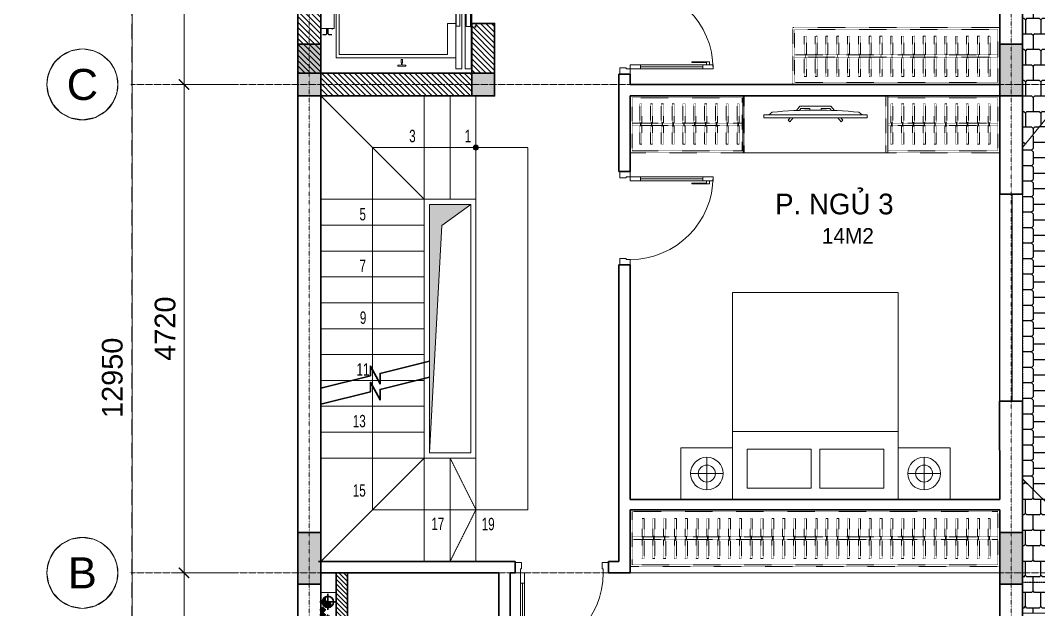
# Model space of a CAD drawing. Header units: millimetres. Extents: x -127141 to 682685, y -1234500 to 49778.
# Drawn here: x 268016 to 277853, y -98715 to -93020 of the extents above; entities that cross this region are included whole.
import ezdxf
from ezdxf.enums import TextEntityAlignment as Align

# ---------------------------------------------------------------- set-up
doc = ezdxf.new("R2010")
doc.units = ezdxf.units.MM
doc.header["$MEASUREMENT"] = 0
doc.set_wipeout_variables(frame=1)
for name, pattern in [('$AUDIT_BAD_LTYPE2', [0]), ('CENTER2', [1.125, 0.75, -0.125, 0.125, -0.125]), ('CONTINOUS', [0]), ('DASHDOT', [1, 0.5, -0.25, 0, -0.25]), ('DIVIDEX22', [1.25, 0.625, -0.25, 0, -0.125, 0, -0.25]), ('HIDDEN', [0.75, 0.5, -0.25]), ('HIDDEN2', [0.1875, 0.125, -0.0625]), ('PHANTOM2', [1.25, 0.625, -0.125, 0.125, -0.125, 0.125, -0.125]), ('PHANTOM3', [1.5, 0.625, -0.125, 0.125, -0.125, 0.125, -0.125, 0.125, -0.125]), ('X-5M-G-MB PHONGNGU$0$HIDDEN2', [0.1875, 0.125, -0.0625])]:
    doc.linetypes.add(name, pattern=pattern)
for name, color, linetype, lineweight in [('-CONCRETE', 1, 'Continuous', 35), ('-DOOR', 137, 'Continuous', 9), ('-FURNITURE', 46, 'Continuous', 9), ('-HATCH', 8, 'Continuous', 5), ('-KH', 143, 'Continuous', 13), ('-LINE1', 7, 'Continuous', 18), ('-LINE2', 252, 'Continuous', 9), ('-WALL', 4, 'Continuous', 35), ('A-COT VACH', 2, 'Continuous', 35), ('A-DIM', 251, 'Continuous', 15), ('A-HATCH', 251, 'Continuous', 5), ('A-KY HIEU', 34, 'Continuous', 20), ('A-NET THAY', 125, 'Continuous', 18), ('A-TRUC', 251, 'DASHDOT', 5), ('A-TUONG', 7, 'Continuous', 35), ('N1.1-CN', 4, 'CONTINOUS', 35), ('N1.3-TN', 6, 'CENTER2', 35), ('N1.4-TP', 4, 'PHANTOM2', 35), ('N1.5-TH', 2, 'PHANTOM3', 30), ('N1.6-NM', 3, 'DIVIDEX22', 30), ('N4--1-OTHER1', 143, 'CONTINOUS', 15), ('N4-OTHER1', 143, 'CONTINOUS', 15), ('TEXT25', 2, 'Continuous', 13)]:
    doc.layers.add(name, color=color, linetype=linetype, lineweight=lineweight)
doc.layers.add('13. NET HATCH', color=251, linetype='Continuous')
doc.layers.add('LUOI GIONG', color=160, linetype='Continuous', plot=False)
doc.styles.add('A1-arial', font='arial.ttf', dxfattribs={"width": 0.8})
doc.styles.get("Standard").update_dxf_attribs({"font": 'arial.ttf'})
doc.styles.add('SVN_AVO_thuong', font='')
doc.styles.add('T1', font='', dxfattribs={"height": 200})
doc.styles.get('SVN_AVO_thuong').set_extended_font_data('SVN-Avo')
doc.styles.get('T1').set_extended_font_data('VNgeometric Light')
doc.dimstyles.new('DIM_LAYOUT A2-A3', dxfattribs={"dimscale": 0, "dimtxt": 2, "dimasz": 1, "dimexe": 1, "dimexo": 0, "dimgap": 0.8, "dimtad": 1, "dimdec": 0, "dimlfac": -1, "dimzin": 0, "dimdsep": 46, "dimtxsty": 'Standard', "dimblk": 'ARCHTICK', "dimcen": 1, "dimdle": 1, "dimclrd": 256, "dimclre": 256, "dimclrt": 7, "dimadec": 0, "dimazin": 0, "dimtfac": 1, "dimtdec": 0, "dimtix": 1, "dimtofl": 0, "dimtmove": 2, "dimatfit": 3, "dimldrblk": 'ARCHTICK', "dimfxl": 1, "dimtfill": 1, "dimtolj": 1, "dimtzin": 0, "dimarcsym": 0})

# ---------------------------------------------------------------- blocks, each defined once
blk = doc.blocks.new('*U1294')
at = {"linetype": 'X-5M-G-MB PHONGNGU$0$HIDDEN2'}
for points in [[(0, 600), (0, 0), (1200, 0), (1200, 600)], [(1180, 580), (1180, 20), (20, 20), (20, 580)], [(1180, 287), (1180, 313), (20, 313), (20, 287)], [(114, 319), (109, 319), (109, 280), (114, 280)], [(228, 319), (223, 319), (223, 280), (228, 280)], [(342, 319), (337, 319), (337, 280), (342, 280)], [(456, 319), (451, 319), (451, 280), (456, 280)], [(570, 319), (565, 319), (565, 280), (570, 280)], [(684, 319), (679, 319), (679, 280), (684, 280)], [(798, 319), (793, 319), (793, 280), (798, 280)], [(912, 319), (907, 319), (907, 280), (912, 280)], [(1026, 319), (1021, 319), (1021, 280), (1026, 280)], [(1140, 319), (1135, 319), (1135, 280), (1140, 280)]]:
    blk.add_lwpolyline(points, close=True, dxfattribs=at)
for points in [[(122, 313), (122, 515), (100, 515), (100, 313)], [(236, 313), (236, 515), (214, 515), (214, 313)], [(350, 313), (350, 515), (328, 515), (328, 313)], [(464, 313), (464, 515), (442, 515), (442, 313)], [(578, 313), (578, 515), (556, 515), (556, 313)], [(692, 313), (692, 515), (670, 515), (670, 313)], [(806, 313), (806, 515), (784, 515), (784, 313)], [(920, 313), (920, 515), (898, 515), (898, 313)], [(1034, 313), (1034, 515), (1012, 515), (1012, 313)], [(1148, 313), (1148, 515), (1126, 515), (1126, 313)], [(100, 287), (100, 92), (122, 92), (122, 287)], [(214, 287), (214, 92), (236, 92), (236, 287)], [(328, 287), (328, 92), (350, 92), (350, 287)], [(442, 287), (442, 92), (464, 92), (464, 287)], [(556, 287), (556, 92), (578, 92), (578, 287)], [(670, 287), (670, 92), (692, 92), (692, 287)], [(784, 287), (784, 92), (806, 92), (806, 287)], [(898, 287), (898, 92), (920, 92), (920, 287)], [(1012, 287), (1012, 92), (1034, 92), (1034, 287)], [(1126, 287), (1126, 92), (1148, 92), (1148, 287)]]:
    blk.add_lwpolyline(points, dxfattribs=at)
blk = doc.blocks.new('*U1290')
at = {"linetype": 'X-5M-G-MB PHONGNGU$0$HIDDEN2'}
for points in [[(0, 600), (0, 0), (1200, 0), (1200, 600)], [(1180, 580), (1180, 20), (20, 20), (20, 580)], [(1180, 287), (1180, 313), (20, 313), (20, 287)], [(114, 319), (109, 319), (109, 280), (114, 280)], [(228, 319), (223, 319), (223, 280), (228, 280)], [(342, 319), (337, 319), (337, 280), (342, 280)], [(456, 319), (451, 319), (451, 280), (456, 280)], [(570, 319), (565, 319), (565, 280), (570, 280)], [(684, 319), (679, 319), (679, 280), (684, 280)], [(798, 319), (793, 319), (793, 280), (798, 280)], [(912, 319), (907, 319), (907, 280), (912, 280)], [(1026, 319), (1021, 319), (1021, 280), (1026, 280)], [(1140, 319), (1135, 319), (1135, 280), (1140, 280)]]:
    blk.add_lwpolyline(points, close=True, dxfattribs=at)
for points in [[(122, 313), (122, 515), (100, 515), (100, 313)], [(236, 313), (236, 515), (214, 515), (214, 313)], [(350, 313), (350, 515), (328, 515), (328, 313)], [(464, 313), (464, 515), (442, 515), (442, 313)], [(578, 313), (578, 515), (556, 515), (556, 313)], [(692, 313), (692, 515), (670, 515), (670, 313)], [(806, 313), (806, 515), (784, 515), (784, 313)], [(920, 313), (920, 515), (898, 515), (898, 313)], [(1034, 313), (1034, 515), (1012, 515), (1012, 313)], [(1148, 313), (1148, 515), (1126, 515), (1126, 313)], [(100, 287), (100, 92), (122, 92), (122, 287)], [(214, 287), (214, 92), (236, 92), (236, 287)], [(328, 287), (328, 92), (350, 92), (350, 287)], [(442, 287), (442, 92), (464, 92), (464, 287)], [(556, 287), (556, 92), (578, 92), (578, 287)], [(670, 287), (670, 92), (692, 92), (692, 287)], [(784, 287), (784, 92), (806, 92), (806, 287)], [(898, 287), (898, 92), (920, 92), (920, 287)], [(1012, 287), (1012, 92), (1034, 92), (1034, 287)], [(1126, 287), (1126, 92), (1148, 92), (1148, 287)]]:
    blk.add_lwpolyline(points, dxfattribs=at)
blk = doc.blocks.new('*U1291')
at = {"linetype": 'X-5M-G-MB PHONGNGU$0$HIDDEN2'}
for points in [[(0, 600), (0, 0), (3894, 0), (3894, 600)], [(3874, 580), (3874, 20), (20, 20), (20, 580)], [(3874, 287), (3874, 313), (20, 313), (20, 287)], [(114, 319), (109, 319), (109, 280), (114, 280)], [(228, 319), (223, 319), (223, 280), (228, 280)], [(342, 319), (337, 319), (337, 280), (342, 280)], [(456, 319), (451, 319), (451, 280), (456, 280)], [(570, 319), (565, 319), (565, 280), (570, 280)], [(684, 319), (679, 319), (679, 280), (684, 280)], [(798, 319), (793, 319), (793, 280), (798, 280)], [(912, 319), (907, 319), (907, 280), (912, 280)], [(1026, 319), (1021, 319), (1021, 280), (1026, 280)], [(1140, 319), (1135, 319), (1135, 280), (1140, 280)], [(1254, 319), (1249, 319), (1249, 280), (1254, 280)], [(1368, 319), (1363, 319), (1363, 280), (1368, 280)], [(1482, 319), (1477, 319), (1477, 280), (1482, 280)], [(1596, 319), (1591, 319), (1591, 280), (1596, 280)], [(1710, 319), (1705, 319), (1705, 280), (1710, 280)], [(1824, 319), (1819, 319), (1819, 280), (1824, 280)], [(1938, 319), (1933, 319), (1933, 280), (1938, 280)], [(2052, 319), (2047, 319), (2047, 280), (2052, 280)], [(2166, 319), (2161, 319), (2161, 280), (2166, 280)], [(2280, 319), (2275, 319), (2275, 280), (2280, 280)], [(2394, 319), (2389, 319), (2389, 280), (2394, 280)], [(2508, 319), (2503, 319), (2503, 280), (2508, 280)], [(2622, 319), (2617, 319), (2617, 280), (2622, 280)], [(2736, 319), (2731, 319), (2731, 280), (2736, 280)], [(2850, 319), (2845, 319), (2845, 280), (2850, 280)], [(2964, 319), (2959, 319), (2959, 280), (2964, 280)], [(3078, 319), (3073, 319), (3073, 280), (3078, 280)], [(3192, 319), (3187, 319), (3187, 280), (3192, 280)], [(3306, 319), (3301, 319), (3301, 280), (3306, 280)], [(3420, 319), (3415, 319), (3415, 280), (3420, 280)], [(3534, 319), (3529, 319), (3529, 280), (3534, 280)], [(3648, 319), (3643, 319), (3643, 280), (3648, 280)], [(3762, 319), (3757, 319), (3757, 280), (3762, 280)]]:
    blk.add_lwpolyline(points, close=True, dxfattribs=at)
for points in [[(122, 313), (122, 515), (100, 515), (100, 313)], [(236, 313), (236, 515), (214, 515), (214, 313)], [(350, 313), (350, 515), (328, 515), (328, 313)], [(464, 313), (464, 515), (442, 515), (442, 313)], [(578, 313), (578, 515), (556, 515), (556, 313)], [(692, 313), (692, 515), (670, 515), (670, 313)], [(806, 313), (806, 515), (784, 515), (784, 313)], [(920, 313), (920, 515), (898, 515), (898, 313)], [(1034, 313), (1034, 515), (1012, 515), (1012, 313)], [(1148, 313), (1148, 515), (1126, 515), (1126, 313)], [(1262, 313), (1262, 515), (1240, 515), (1240, 313)], [(1376, 313), (1376, 515), (1354, 515), (1354, 313)], [(1490, 313), (1490, 515), (1468, 515), (1468, 313)], [(1604, 313), (1604, 515), (1582, 515), (1582, 313)], [(1718, 313), (1718, 515), (1696, 515), (1696, 313)], [(1832, 313), (1832, 515), (1810, 515), (1810, 313)], [(1946, 313), (1946, 515), (1924, 515), (1924, 313)], [(2060, 313), (2060, 515), (2038, 515), (2038, 313)], [(2174, 313), (2174, 515), (2152, 515), (2152, 313)], [(2288, 313), (2288, 515), (2266, 515), (2266, 313)], [(2402, 313), (2402, 515), (2380, 515), (2380, 313)], [(2516, 313), (2516, 515), (2494, 515), (2494, 313)], [(2630, 313), (2630, 515), (2608, 515), (2608, 313)], [(2744, 313), (2744, 515), (2722, 515), (2722, 313)], [(2858, 313), (2858, 515), (2836, 515), (2836, 313)], [(2972, 313), (2972, 515), (2950, 515), (2950, 313)], [(3086, 313), (3086, 515), (3064, 515), (3064, 313)], [(3200, 313), (3200, 515), (3178, 515), (3178, 313)], [(3314, 313), (3314, 515), (3292, 515), (3292, 313)], [(3428, 313), (3428, 515), (3406, 515), (3406, 313)], [(3542, 313), (3542, 515), (3520, 515), (3520, 313)], [(3656, 313), (3656, 515), (3634, 515), (3634, 313)], [(3770, 313), (3770, 515), (3748, 515), (3748, 313)], [(100, 287), (100, 92), (122, 92), (122, 287)], [(214, 287), (214, 92), (236, 92), (236, 287)], [(328, 287), (328, 92), (350, 92), (350, 287)], [(442, 287), (442, 92), (464, 92), (464, 287)], [(556, 287), (556, 92), (578, 92), (578, 287)], [(670, 287), (670, 92), (692, 92), (692, 287)], [(784, 287), (784, 92), (806, 92), (806, 287)], [(898, 287), (898, 92), (920, 92), (920, 287)], [(1012, 287), (1012, 92), (1034, 92), (1034, 287)], [(1126, 287), (1126, 92), (1148, 92), (1148, 287)], [(1240, 287), (1240, 92), (1262, 92), (1262, 287)], [(1354, 287), (1354, 92), (1376, 92), (1376, 287)], [(1468, 287), (1468, 92), (1490, 92), (1490, 287)], [(1582, 287), (1582, 92), (1604, 92), (1604, 287)], [(1696, 287), (1696, 92), (1718, 92), (1718, 287)], [(1810, 287), (1810, 92), (1832, 92), (1832, 287)], [(1924, 287), (1924, 92), (1946, 92), (1946, 287)], [(2038, 287), (2038, 92), (2060, 92), (2060, 287)], [(2152, 287), (2152, 92), (2174, 92), (2174, 287)], [(2266, 287), (2266, 92), (2288, 92), (2288, 287)], [(2380, 287), (2380, 92), (2402, 92), (2402, 287)], [(2494, 287), (2494, 92), (2516, 92), (2516, 287)], [(2608, 287), (2608, 92), (2630, 92), (2630, 287)], [(2722, 287), (2722, 92), (2744, 92), (2744, 287)], [(2836, 287), (2836, 92), (2858, 92), (2858, 287)], [(2950, 287), (2950, 92), (2972, 92), (2972, 287)], [(3064, 287), (3064, 92), (3086, 92), (3086, 287)], [(3178, 287), (3178, 92), (3200, 92), (3200, 287)], [(3292, 287), (3292, 92), (3314, 92), (3314, 287)], [(3406, 287), (3406, 92), (3428, 92), (3428, 287)], [(3520, 287), (3520, 92), (3542, 92), (3542, 287)], [(3634, 287), (3634, 92), (3656, 92), (3656, 287)], [(3748, 287), (3748, 92), (3770, 92), (3770, 287)]]:
    blk.add_lwpolyline(points, dxfattribs=at)
blk = doc.blocks.new('X-5M-DH-2-CORE$0$A$C75E80C28')
at = {"layer": '-LINE2', "linetype": 'Continuous', "ltscale": 2}
for p, q in [((-510, -21.5), (-510, -50.6)), ((-506.8, -21.5), (-510, -21.5)), ((-510, -108.5), (-510, -79.4)), ((-506.8, -21.5), (-506.8, -50.6)), ((-506.8, -108.5), (-506.8, -79.4)), ((-456.2, -56.8), (-500.6, -56.8)), ((-456.2, -60), (-500.6, -60)), ((-456.2, -70), (-500.6, -70)), ((-456.2, -73.2), (-500.6, -73.2)), ((-453.2, -63), (-453.2, -67)), ((-450, -63), (-450, -67)), ((450, -63), (450, -67)), ((453.2, -63), (453.2, -67)), ((456.2, -56.8), (500.6, -56.8)), ((456.2, -60), (500.6, -60)), ((456.2, -70), (500.6, -70)), ((456.2, -73.2), (500.6, -73.2)), ((506.8, -21.5), (510, -21.5)), ((506.8, -21.5), (506.8, -50.6)), ((506.8, -108.5), (506.8, -79.4)), ((510, -21.5), (510, -50.6)), ((510, -108.5), (510, -79.4)), ((-731, -149), (731, -149)), ((-731, -1305), (-731, -149)), ((-700, -179), (700, -179)), ((-700, -1225), (-700, -179)), ((-556.8, -112.5), (-560, -112.5)), ((456.8, -112.5), (460, -112.5)), ((700, -1225), (700, -179)), ((731, -1305), (731, -149)), ((-700, -1225), (-400, -1225)), ((-400, -1305), (-400, -1225)), ((700, -1225), (400, -1225)), ((400, -1305), (400, -1225)), ((840, -1305), (-840, -1305)), ((-840, -1365), (-840, -1305)), ((840, -1365), (-840, -1365)), ((425, -1309), (-425, -1309)), ((-425, -1343), (-425, -1309)), ((425, -1343), (-425, -1343)), ((0, -1309), (0, -1343)), ((425, -1343), (425, -1309)), ((840, -1365), (840, -1305)), ((840, -1395), (-840, -1395)), ((-840, -1395), (-840, -1455)), ((-840, -1455), (-435, -1455)), ((-435, -1450), (-435, -1460)), ((-435, -1450), (-400, -1450)), ((-435, -1460), (-425, -1460)), ((-433.4, -1451.6), (-433.4, -1458.4)), ((-433.4, -1451.6), (-401.6, -1451.6)), ((-433.4, -1458.4), (-425, -1458.4)), ((430, -1406), (-430, -1406)), ((-430, -1406), (-430, -1446)), ((430, -1446), (-430, -1446)), ((-425, -1458.4), (-425, -1460)), ((-401.6, -1451.6), (-401.6, -1498.4)), ((400, -1450), (-400, -1450)), ((-400, -1450), (-400, -1500)), ((0, -1406), (0, -1446)), ((400, -1450), (400, -1500)), ((435, -1450), (400, -1450)), ((401.6, -1451.6), (401.6, -1498.4)), ((433.4, -1451.6), (401.6, -1451.6)), ((433.4, -1458.4), (425, -1458.4)), ((425, -1458.4), (425, -1460)), ((435, -1460), (425, -1460)), ((430, -1406), (430, -1446)), ((433.4, -1451.6), (433.4, -1458.4)), ((435, -1450), (435, -1460)), ((840, -1455), (435, -1455)), ((840, -1395), (840, -1455)), ((-435, -1490), (-435, -1500)), ((-435, -1490), (-425, -1490)), ((-435, -1500), (-400, -1500)), ((-433.4, -1491.6), (-433.4, -1498.4)), ((-433.4, -1491.6), (-425, -1491.6)), ((-433.4, -1498.4), (-401.6, -1498.4)), ((-425, -1490), (-425, -1491.6)), ((435, -1500), (400, -1500)), ((433.4, -1498.4), (401.6, -1498.4)), ((425, -1490), (425, -1491.6)), ((435, -1490), (425, -1490)), ((433.4, -1491.6), (425, -1491.6)), ((433.4, -1491.6), (433.4, -1498.4)), ((435, -1490), (435, -1500))]:
    blk.add_line(p, q, dxfattribs=at)
for points in [[(-450, 0), (-450, -130), (450, -130), (450, 0)], [(-200, -29), (200, -29), (200, -101), (-200, -101)], [(-36, -584), (36, -584), (36, -984), (-36, -984)]]:
    blk.add_lwpolyline(points, close=True, dxfattribs=at)
for points in [[(-780, -789), (-751, -789, 0.414214), (-750, -788), (-750, -784), (-750, -780, 0.414214), (-751, -779), (-780, -779, -0.256978), (-784.1, -781.9), (-797.9, -781.9, -0.414214), (-800.9, -778.9), (-804, -749.5, 0.414214), (-807, -746.5), (-812, -746.5), (-812, -784), (-812, -821.5), (-807, -821.5, 0.414214), (-804, -818.5), (-800.9, -789.1, -0.414214), (-797.9, -786.1), (-784.1, -786.1, -0.256978), (-780, -789)], [(780, -789), (751, -789, -0.414214), (750, -788), (750, -784), (750, -780, -0.414214), (751, -779), (780, -779, 0.256978), (784.1, -781.9), (797.9, -781.9, 0.414214), (800.9, -778.9), (804, -749.5, -0.414214), (807, -746.5), (812, -746.5), (812, -784), (812, -821.5), (807, -821.5, -0.414214), (804, -818.5), (800.9, -789.1, 0.414214), (797.9, -786.1), (784.1, -786.1, 0.256978), (780, -789)]]:
    blk.add_lwpolyline(points, format="xyb", dxfattribs=at)
for centre, radius, start, end in [((-500.6, -50.6), 9.4, 180, 270), ((-500.6, -79.4), 9.4, 90, 180), ((-500.6, -50.6), 6.2, 180, 270), ((-500.6, -79.4), 6.2, 90, 180), ((-456.2, -63), 6.2, 0, 90), ((-456.2, -63), 3, 0, 90), ((-456.2, -67), 6.2, 270, 0), ((-456.2, -67), 3, 270, 0), ((456.2, -63), 6.2, 90, 180), ((456.2, -67), 6.2, 180, 270), ((456.2, -63), 3, 90, 180), ((456.2, -67), 3, 180, 270), ((500.6, -50.6), 6.2, 270, 0), ((500.6, -50.6), 9.4, 270, 0), ((500.6, -79.4), 9.4, 0, 90), ((500.6, -79.4), 6.2, 0, 90)]:
    blk.add_arc(centre, radius, start, end, dxfattribs=at)
blk = doc.blocks.new('A$C5C575821')
at = {"layer": '-CONCRETE'}
h = blk.add_hatch(color=256, dxfattribs=at)
h.dxf.hatch_style = 1
h.paths.add_polyline_path([(0, 220), (0, 0), (220, 0), (220, 220)])
blk.add_lwpolyline([(0, 0), (220, 0), (220, 220), (0, 220)], close=True, dxfattribs=at)
blk = doc.blocks.new('A$C3F71457E')
at = {"layer": 'A-HATCH'}
h = blk.add_hatch(dxfattribs=at)
h.set_pattern_fill('ANSI31', color=256, scale=300)
h.paths.add_polyline_path([(200, 380), (-20, 380), (-20, -98.4), (18.4, -98.4), (18.4, -66.6), (11.6, -66.6), (11.6, -75), (10, -75), (10, -65), (20, -65), (20, -100), (200, -100)])
h.paths.add_polyline_path([(-20, 600), (-1480, 600), (-1480, 380), (-20, 380)])
h.paths.add_polyline_path([(-1480, 380), (-1700, 380), (-1700, -1380), (-1480, -1380)])
h.paths.add_polyline_path([(-20, -1380), (-1480, -1380), (-1480, -1600), (-20, -1600)])
h.paths.add_polyline_path([(200, -900), (20, -900), (20, -935), (10, -935), (10, -925), (11.6, -925), (11.6, -933.4), (18.4, -933.4), (18.4, -901.6), (-20, -901.6), (-20, -1380), (-20, -1380), (200, -1380)])
at = {"layer": '-CONCRETE'}
blk.add_lwpolyline([(-20, -100), (-20, 380), (-1480, 380), (-1480, -1380), (-20, -1380), (-20, -900), (200, -900), (200, -1600), (-1700, -1600), (-1700, 600), (200, 600), (200, -100), (-20, -100)], dxfattribs=at)
at = {"layer": '-LINE1'}
blk.add_line((-20, -900), (-20, -100), dxfattribs=at)
at = {"layer": '-WALL'}
for p in [(-1700, 380), (-20, 380), (-1700, -1600), (-20, -1600)]:
    blk.add_blockref('A$C5C575821', p, dxfattribs=at)
at = {"color": 2, "rotation": 90}
blk.add_blockref('X-5M-DH-2-CORE$0$A$C75E80C28', (-1480, -500), dxfattribs=at)
blk = doc.blocks.new('*U67')
at = {"linetype": '$AUDIT_BAD_LTYPE2'}
for p, q in [((70, 100), (70, 700)), ((90, 700), (90, 100))]:
    blk.add_line(p, q, dxfattribs=at)
for points in [[(50, 700), (90, 700), (90, 800), (50, 800), (50, 700)], [(50, 702.9), (50, 100)], [(50, 100), (90, 100), (90, 0), (50, 0), (50, 100)]]:
    blk.add_lwpolyline(points)
for points in [[(118.3, 594.5), (118.3, 764.1), (90, 764.1), (90, 735.9), (112.6, 735.9), (112.6, 594.5)], [(0, 0), (50, 0), (50, -40), (60, -40), (60, -100), (0, -100)], [(900, 0), (850, 0), (850, -40), (840, -40), (840, -100), (900, -100)]]:
    blk.add_lwpolyline(points, close=True)
at = {"linetype": '$AUDIT_BAD_LTYPE2', "ltscale": 0.3}
blk.add_arc((50, 0), 800, 0, 90, dxfattribs=at)
blk = doc.blocks.new('*U91')
at = {"linetype": 'X-5M-G-MB PHONGNGU$0$HIDDEN2'}
for points in [[(0, 600), (0, 0), (2182, 0), (2182, 600)], [(2162, 580), (2162, 20), (20, 20), (20, 580)], [(2162, 287), (2162, 313), (20, 313), (20, 287)], [(114, 319), (109, 319), (109, 280), (114, 280)], [(228, 319), (223, 319), (223, 280), (228, 280)], [(342, 319), (337, 319), (337, 280), (342, 280)], [(456, 319), (451, 319), (451, 280), (456, 280)], [(570, 319), (565, 319), (565, 280), (570, 280)], [(684, 319), (679, 319), (679, 280), (684, 280)], [(798, 319), (793, 319), (793, 280), (798, 280)], [(912, 319), (907, 319), (907, 280), (912, 280)], [(1026, 319), (1021, 319), (1021, 280), (1026, 280)], [(1140, 319), (1135, 319), (1135, 280), (1140, 280)], [(1254, 319), (1249, 319), (1249, 280), (1254, 280)], [(1368, 319), (1363, 319), (1363, 280), (1368, 280)], [(1482, 319), (1477, 319), (1477, 280), (1482, 280)], [(1596, 319), (1591, 319), (1591, 280), (1596, 280)], [(1710, 319), (1705, 319), (1705, 280), (1710, 280)], [(1824, 319), (1819, 319), (1819, 280), (1824, 280)], [(1938, 319), (1933, 319), (1933, 280), (1938, 280)], [(2052, 319), (2047, 319), (2047, 280), (2052, 280)]]:
    blk.add_lwpolyline(points, close=True, dxfattribs=at)
for points in [[(122, 313), (122, 515), (100, 515), (100, 313)], [(236, 313), (236, 515), (214, 515), (214, 313)], [(350, 313), (350, 515), (328, 515), (328, 313)], [(464, 313), (464, 515), (442, 515), (442, 313)], [(578, 313), (578, 515), (556, 515), (556, 313)], [(692, 313), (692, 515), (670, 515), (670, 313)], [(806, 313), (806, 515), (784, 515), (784, 313)], [(920, 313), (920, 515), (898, 515), (898, 313)], [(1034, 313), (1034, 515), (1012, 515), (1012, 313)], [(1148, 313), (1148, 515), (1126, 515), (1126, 313)], [(1262, 313), (1262, 515), (1240, 515), (1240, 313)], [(1376, 313), (1376, 515), (1354, 515), (1354, 313)], [(1490, 313), (1490, 515), (1468, 515), (1468, 313)], [(1604, 313), (1604, 515), (1582, 515), (1582, 313)], [(1718, 313), (1718, 515), (1696, 515), (1696, 313)], [(1832, 313), (1832, 515), (1810, 515), (1810, 313)], [(1946, 313), (1946, 515), (1924, 515), (1924, 313)], [(2060, 313), (2060, 515), (2038, 515), (2038, 313)], [(100, 287), (100, 92), (122, 92), (122, 287)], [(214, 287), (214, 92), (236, 92), (236, 287)], [(328, 287), (328, 92), (350, 92), (350, 287)], [(442, 287), (442, 92), (464, 92), (464, 287)], [(556, 287), (556, 92), (578, 92), (578, 287)], [(670, 287), (670, 92), (692, 92), (692, 287)], [(784, 287), (784, 92), (806, 92), (806, 287)], [(898, 287), (898, 92), (920, 92), (920, 287)], [(1012, 287), (1012, 92), (1034, 92), (1034, 287)], [(1126, 287), (1126, 92), (1148, 92), (1148, 287)], [(1240, 287), (1240, 92), (1262, 92), (1262, 287)], [(1354, 287), (1354, 92), (1376, 92), (1376, 287)], [(1468, 287), (1468, 92), (1490, 92), (1490, 287)], [(1582, 287), (1582, 92), (1604, 92), (1604, 287)], [(1696, 287), (1696, 92), (1718, 92), (1718, 287)], [(1810, 287), (1810, 92), (1832, 92), (1832, 287)], [(1924, 287), (1924, 92), (1946, 92), (1946, 287)], [(2038, 287), (2038, 92), (2060, 92), (2060, 287)]]:
    blk.add_lwpolyline(points, dxfattribs=at)
blk = doc.blocks.new('XR.MB.LM123$0$tvi 1')
blk.add_lwpolyline([(28.5, 0), (28.5, -1000), (0, -1000), (0, 0)], close=True)
for points in [[(28.5, -50.3), (52.4, -80.9)], [(-24.1, -235.6), (-39.1, -251.8)], [(0, -284.8), (-39.1, -251.8)], [(0, -256), (-24.1, -235.6)], [(69.7, -315.1), (111.2, -350.3), (111.2, -649.7), (69.7, -684.9)], [(89.1, -445.7), (89.1, -360), (70.9, -344.6)], [(89.1, -445.7), (73.5, -445.7)], [(89.1, -554.3), (89.1, -640), (70.9, -655.4)], [(89.1, -554.3), (73.5, -554.3)], [(0, -715.2), (-39.1, -748.2)], [(-24.1, -764.4), (-39.1, -748.2)], [(0, -744), (-24.1, -764.4)], [(28.5, -949.7), (52.4, -919.1)]]:
    blk.add_lwpolyline(points)
blk.add_arc((-4025.2, -500), 4099, 354.13109, 5.86891)
blk = doc.blocks.new('G1600')
for p, q in [((137477.1, -212827.2), (139077.1, -212827.2)), ((137227.7, -213391.7), (137227.7, -213076.9)), ((139326.5, -213391.7), (139326.5, -213076.9)), ((137385.1, -213234.3), (137070.3, -213234.3)), ((139169, -213234.3), (139483.9, -213234.3))]:
    blk.add_line(p, q)
blk.add_lwpolyline([(137477.1, -213484.2), (137477.1, -211484.2), (139077.1, -211484.2), (139077.1, -213484.2), (137477.1, -213484.2)])
for points in [[(136977.1, -213484.2), (136977.1, -212984.4), (137477.1, -212984.4), (137477.1, -213484.2)], [(137617.1, -213375.2), (137617.1, -212998.7), (138234.6, -212998.7), (138234.6, -213375.2)], [(138937.1, -213375.2), (138937.1, -212998.7), (138319.6, -212998.7), (138319.6, -213375.2)], [(139577.1, -213484.2), (139577.1, -212984.4), (139077.1, -212984.4), (139077.1, -213484.2)]]:
    blk.add_lwpolyline(points, close=True)
for centre, radius in [((137227.7, -213234.3), 157.4), ((137227.7, -213234.3), 82.4), ((139326.5, -213234.3), 157.4), ((139326.5, -213234.3), 82.4)]:
    blk.add_circle(centre, radius)
blk = doc.blocks.new('A$C4D045CFB')
at = {"layer": '13. NET HATCH'}
h = blk.add_hatch(dxfattribs=at)
h.set_pattern_fill('MAIGO-12', color=256, scale=300, angle=180)
h.set_pattern_definition([(180, (-90, 1e-14), (-75, -150), [120, -30, 120, -30]), (270, (-75, -15), (75, -150), [135, -165]), (225, (-60, 7e-15), (-75, -150), [21.2132, -403.051]), (315, (-90, 1e-14), (75, -150), [21.2132, -403.051])])
h.paths.add_polyline_path([(1300, 6100.5), (1300, 5215.3), (1300, 5229.6), (1300, 4500), (0, 6100.5)])
h = blk.add_hatch(dxfattribs=at)
h.set_pattern_fill('MAIGO-12', color=256, scale=300, angle=270)
h.set_pattern_definition([(270, (-2e-14, -90), (150, -75), [120, -30, 120, -30]), (0, (15, -75), (150, 75), [135, -165]), (315, (-1e-14, -60), (150, -75), [21.2132, -403.051]), (45, (-2e-14, -90), (150, 75), [21.2132, -403.051])])
h.paths.add_polyline_path([(0, 6100.5), (1300, 4500), (1300, 1300), (0, 0)])
h = blk.add_hatch(dxfattribs=at)
h.set_pattern_fill('MAIGO-12', color=256, scale=300)
h.set_pattern_definition([(0, (90, 0), (75, 150), [120, -30, 120, -30]), (90, (75, 15), (-75, 150), [135, -165]), (45, (60, 0), (75, 150), [21.213, -403.051]), (135, (90, 0), (-75, 150), [21.213, -403.051])])
h.paths.add_polyline_path([(1300, 1300), (1300, 0), (0, 0)])
at = {"layer": '-LINE1'}
for p, q in [((0, 0), (0, 6100.5)), ((0, 6100.5), (1300, 6100.5)), ((0, 6100.5), (1300, 4500)), ((0, 0), (1300, 1300)), ((1300, 0), (0, 0))]:
    blk.add_line(p, q, dxfattribs=at)
at = {"layer": 'Defpoints', "linetype": 'HIDDEN', "ltscale": 5}
blk.add_lwpolyline([(1300, 300), (300, 300), (300, 5800.5), (1300, 5800.5)], close=True, dxfattribs=at)
blk = doc.blocks.new('_ArchTick')
at = {"color": 0, "linetype": 'ByBlock', "const_width": 0.15}
blk.add_lwpolyline([(-0.5, -0.5), (0.5, 0.5)], dxfattribs=at)
blk = doc.blocks.new('*D1951')
at = {"layer": 'A-DIM', "lineweight": -2, "transparency": 16777216}
for p, q in [((-1100, -12940), (-1100, -8760)), ((-595.7, -8860), (-1200, -8860)), ((-619.7, -12840), (-1200, -12840))]:
    blk.add_line(p, q, dxfattribs=at)
at = {"layer": 'Defpoints', "color": 0, "transparency": 16777216}
for p in [(-1100, -8860), (-595.7, -8860, 0), (-619.7, -12840, 0)]:
    blk.add_point(p, dxfattribs=at)
at = {"layer": 'A-DIM', "lineweight": -2, "transparency": 16777216, "xscale": 100, "yscale": 100, "zscale": 100}
for p, rotation in [((-1100, -8860), 90), ((-1100, -12840), 270)]:
    blk.add_blockref('_ArchTick', p, dxfattribs=dict(at, rotation=rotation))
at = {"layer": 'A-DIM', "color": 7, "transparency": 16777216, "insert": (-1282.2, -10850), "char_height": 200, "attachment_point": 5, "rotation": 90, "bg_fill": 3, "box_fill_scale": 1.25, "bg_fill_color": 256, "bg_fill_true_color": 13158600, "bg_fill_transparency": 0}
blk.add_mtext('\\A1;3980', dxfattribs=at)
blk = doc.blocks.new('*D1952')
at = {"layer": 'A-DIM', "lineweight": -2, "transparency": 16777216}
for p, q in [((-1100, -8960), (-1100, -4040)), ((-595.7, -4140), (-1200, -4140)), ((-595.7, -8860), (-1200, -8860))]:
    blk.add_line(p, q, dxfattribs=at)
at = {"layer": 'Defpoints', "color": 0, "transparency": 16777216}
for p in [(-1100, -4140), (-595.7, -4140, 0), (-595.7, -8860, 0)]:
    blk.add_point(p, dxfattribs=at)
at = {"layer": 'A-DIM', "lineweight": -2, "transparency": 16777216, "xscale": 100, "yscale": 100, "zscale": 100}
for p, rotation in [((-1100, -4140), 90), ((-1100, -8860), 270)]:
    blk.add_blockref('_ArchTick', p, dxfattribs=dict(at, rotation=rotation))
at = {"layer": 'A-DIM', "color": 7, "transparency": 16777216, "insert": (-1282.1, -6500), "char_height": 200, "attachment_point": 5, "rotation": 90, "bg_fill": 3, "box_fill_scale": 1.25, "bg_fill_color": 256, "bg_fill_true_color": 13158600, "bg_fill_transparency": 0}
blk.add_mtext('\\A1;4720', dxfattribs=at)
blk = doc.blocks.new('*D1958')
at = {"layer": 'A-DIM', "lineweight": -2, "transparency": 16777216}
for p, q in [((-1600, 100), (-1600, -13049.8)), ((-619.7, 0), (-1700, 0)), ((-619.7, -12949.8), (-1700, -12949.8))]:
    blk.add_line(p, q, dxfattribs=at)
at = {"layer": 'Defpoints', "color": 0, "transparency": 16777216}
for p in [(-619.7, 0), (-1600, -12949.8), (-619.7, -12949.8, 0)]:
    blk.add_point(p, dxfattribs=at)
at = {"layer": 'A-DIM', "lineweight": -2, "transparency": 16777216, "xscale": 100, "yscale": 100, "zscale": 100}
for p, rotation in [((-1600, 0), 90), ((-1600, -12949.8), 270)]:
    blk.add_blockref('_ArchTick', p, dxfattribs=dict(at, rotation=rotation))
at = {"layer": 'A-DIM', "color": 7, "transparency": 16777216, "insert": (-1792.3, -6975.1), "char_height": 200, "attachment_point": 5, "rotation": 90, "bg_fill": 3, "box_fill_scale": 1.25, "bg_fill_color": 256, "bg_fill_true_color": 13158600, "bg_fill_transparency": 0}
blk.add_mtext('\\A1;12950', dxfattribs=at)
blk = doc.blocks.new('*D1966')
at = {"layer": 'A-DIM', "lineweight": -2, "transparency": 16777216}
for p, q in [((-1100, -4240), (-1100, -10)), ((-595.7, -110), (-1200, -110)), ((-595.7, -4140), (-1200, -4140))]:
    blk.add_line(p, q, dxfattribs=at)
at = {"layer": 'Defpoints', "color": 0, "transparency": 16777216}
for p in [(-1100, -110), (-595.7, -110, 0), (-595.7, -4140, 0)]:
    blk.add_point(p, dxfattribs=at)
at = {"layer": 'A-DIM', "lineweight": -2, "transparency": 16777216, "xscale": 100, "yscale": 100, "zscale": 100}
for p, rotation in [((-1100, -110), 90), ((-1100, -4140), 270)]:
    blk.add_blockref('_ArchTick', p, dxfattribs=dict(at, rotation=rotation))
at = {"layer": 'A-DIM', "color": 7, "transparency": 16777216, "insert": (-1282.2, -2125), "char_height": 200, "attachment_point": 5, "rotation": 90, "bg_fill": 3, "box_fill_scale": 1.25, "bg_fill_color": 256, "bg_fill_true_color": 13158600, "bg_fill_transparency": 0}
blk.add_mtext('\\A1;4030', dxfattribs=at)
blk = doc.blocks.new('Tag - Metric')
blk.add_lwpolyline([(0, 3.443), (-1.104, 3.261), (-2.059, 2.759), (-2.71, 2.124), (-3.133, 1.427), (-3.365, 0.727), (-3.443, 0), (-3.298, -0.988), (-2.832, -1.958), (-2.112, -2.719), (-1.155, -3.243), (0, -3.443), (1.284, -3.195), (2.286, -2.575), (2.964, -1.751), (3.329, -0.88), (3.443, 0), (3.338, 0.844), (3.082, 1.534), (2.652, 2.196), (1.843, 2.908), (1.07, 3.272), (0, 3.443)], close=True)
blk.add_circle((0, 0), 3.443)
at = {"style": 'A1-arial', "flags": 8}
blk.add_attdef('1', text='', height=3, dxfattribs=at).set_placement((0, 0), align=Align.MIDDLE_CENTER)
blk = doc.blocks.new('cot 220')
at = {"layer": 'A-COT VACH'}
h = blk.add_hatch(color=251, dxfattribs=at)
h.dxf.hatch_style = 1
h.paths.add_polyline_path([(110, 110), (-110, 110), (-110, -110), (110, -110)])
blk.add_lwpolyline([(-110, -110), (110, -110), (110, 110), (-110, 110)], close=True, dxfattribs=at)
blk = doc.blocks.new('N-ONGDUNG')
at = {"layer": 'N4-OTHER1', "ltscale": 10}
h = blk.add_hatch(dxfattribs=at)
h.set_pattern_fill('ANSI31', color=256, scale=36, angle=-90, style=0)
h.set_pattern_definition([(315, (39548.85, 159241.4585), (3.18198052, 3.18198052), [])])
h.paths.add_polyline_path([(0, 45, -0.414214), (45, 0), (0, 0)])
h.paths.add_polyline_path([(-45, 0, -0.414214), (0, 45), (0, 0, 1)])
h.paths.add_polyline_path([(0, 0), (45, 0, -1)])
at = {"linetype": 'Continuous', "ltscale": 10}
for p, q in [((63, 0), (-63, 0)), ((0, 63), (0, -63))]:
    blk.add_line(p, q, dxfattribs=at)
blk.add_circle((0, 0), 45, dxfattribs=at)
for centre, start, end in [((-22.5, 0), 0, 180), ((22.5, 0), 180, 0)]:
    blk.add_arc(centre, 22.5, start, end, dxfattribs=at)
blk = doc.blocks.new('A$Cd6802540')
at = {"layer": 'A-HATCH'}
h = blk.add_hatch(dxfattribs=at)
h.set_pattern_fill('ANSI31', color=256, scale=250, angle=180)
h.set_pattern_definition([(225, (574055.09, -623188.002), (22.0970869, -22.0970869), [])])
h.paths.add_polyline_path([(900, 260), (900, 0), (0, 0), (0, 260), (110, 260), (110, 110), (900, 110)])
at = {"layer": 'A-NET THAY'}
for p, q in [((900, 260, 0), (110, 260)), ((260, 260, 0), (880, 260))]:
    blk.add_line(p, q, dxfattribs=at)
at = {"layer": 'A-TUONG', "elevation": 0}
blk.add_lwpolyline([(900, 260), (900, 260), (900, 0), (0, 0), (0, 260), (110, 260), (110, 260), (110, 110), (900, 110), (900, 260)], dxfattribs=at)
at = {"layer": 'N4--1-OTHER1', "color": 1, "elevation": 0}
blk.add_lwpolyline([(110, 110), (110, 260), (710, 260), (710, 110)], close=True, dxfattribs=at)
at = {"layer": 'N1.1-CN', "xscale": 0.4444444444444445, "yscale": 0.4444444444444445, "zscale": 0.4444444444444445, "rotation": 180}
for p in [(394.8, 239, 0), (494.5, 239, 0), (542.7, 239.4, 0)]:
    blk.add_blockref('N-ONGDUNG', p, dxfattribs=at)
at = {"layer": 'N1.3-TN'}
blk.add_blockref('N-ONGDUNG', (308.7, 189.8, 0), dxfattribs=at)
at = {"layer": 'N1.4-TP', "xscale": -1.222222222222222, "yscale": 1.222222222222222, "zscale": 1.222222222222222}
blk.add_blockref('N-ONGDUNG', (618.9, 189.8, 0), dxfattribs=at)
at = {"layer": 'N1.5-TH', "xscale": 0.6666666666666666, "yscale": 0.6666666666666666, "zscale": 0.6666666666666666, "rotation": 180}
blk.add_blockref('N-ONGDUNG', (455.8, 189.8, 0), dxfattribs=at)
at = {"layer": 'N1.6-NM', "xscale": 1.222222222222222, "yscale": 1.222222222222222, "zscale": 1.222222222222222, "rotation": 180}
blk.add_blockref('N-ONGDUNG', (184.8, 189.8, 0), dxfattribs=at)
blk = doc.blocks.new('HE COT A3.1')
at = {"layer": 'A-COT VACH'}
h = blk.add_hatch(color=251, dxfattribs=at)
h.dxf.hatch_style = 1
h.paths.add_polyline_path([(0, -4250), (220, -4250), (220, -3750), (0, -3750)])
h = blk.add_hatch(color=251, dxfattribs=at)
h.dxf.hatch_style = 1
h.paths.add_polyline_path([(6780, -4250), (7000, -4250), (7000, -3750), (6780, -3750)])
h = blk.add_hatch(color=251, dxfattribs=at)
h.dxf.hatch_style = 1
h.paths.add_polyline_path([(0, -8970), (220, -8970), (220, -8470), (0, -8470)])
h = blk.add_hatch(color=251, dxfattribs=at)
h.dxf.hatch_style = 1
h.paths.add_polyline_path([(6780, -8970), (7000, -8970), (7000, -8470), (6780, -8470)])
for points in [[(0, -4250), (0, -3750), (220, -3750), (220, -4250)], [(6780, -4250), (6780, -3750), (7000, -3750), (7000, -4250)], [(0, -8970), (0, -8470), (220, -8470), (220, -8970)], [(6780, -8970), (6780, -8470), (7000, -8470), (7000, -8970)]]:
    blk.add_lwpolyline(points, close=True, dxfattribs=at)
at = {"layer": 'A-TRUC', "ltscale": 3, "elevation": 0}
for points in [[(110, 2713.5), (110, -18216.5)], [(6890, 2713.5), (6890, -18216.5)]]:
    blk.add_lwpolyline(points, dxfattribs=at)
at = {"layer": 'A-COT VACH'}
blk.add_blockref('cot 220', (1790.1, -4140, 0), dxfattribs=at)
at = {"layer": 'A-KY HIEU'}
ref = blk.add_blockref('Tag - Metric', (-2082, -4140, 0), dxfattribs=dict(at, xscale=99.58625416537795, yscale=99.58625416537795, zscale=99.58625416537795))
ref.add_attrib('DETAIL#', 'C', dxfattribs={"layer": '0', "height": 300, "style": 'A1-arial'}).set_placement((-2082, -4140, 0), align=Align.MIDDLE_CENTER)
ref = blk.add_blockref('Tag - Metric', (-2082, -8860, 0), dxfattribs=dict(at, xscale=99.58625416537795, yscale=99.58625416537795, zscale=99.58625416537795))
ref.add_attrib('DETAIL#', 'B', dxfattribs={"layer": '0', "height": 300, "style": 'A1-arial'}).set_placement((-2082, -8860, 0), align=Align.MIDDLE_CENTER)
at = {"layer": 'A-DIM'}
dim = blk.add_linear_dim(base=(-1100, -8860, 0), p1=(-619.7, -12840, 0), p2=(-595.7, -8860, 0), angle=270, dimstyle='DIM_LAYOUT A2-A3', override={"dimscale": 100}, dxfattribs=at)
dim.commit()
dim.dimension.update_dxf_attribs({"geometry": '*D1951', "text_midpoint": (-1282.2, -10850, 0)})
dim = blk.add_linear_dim(base=(-1100, -4140, 0), p1=(-595.7, -8860, 0), p2=(-595.7, -4140, 0), angle=270, dimstyle='DIM_LAYOUT A2-A3', override={"dimscale": 100}, dxfattribs=at)
dim.commit()
dim.dimension.update_dxf_attribs({"geometry": '*D1952', "text_midpoint": (-1282.1, -6500, 0)})
dim = blk.add_linear_dim(base=(-1600, -12949.8, 0), p1=(-619.7, 0, 0), p2=(-619.7, -12949.8, 0), angle=90, dimstyle='DIM_LAYOUT A2-A3', override={"dimscale": 100}, dxfattribs=at)
dim.commit()
dim.dimension.update_dxf_attribs({"geometry": '*D1958', "text_midpoint": (-1792.3, -6975.1, 0), "dimtype": 160})
at = {"layer": 'A-TRUC', "ltscale": 3}
for p, q in [((-1624.7, -8860, 0), (10995.9, -8860, 0)), ((-1579.2, -8860, 0), (10836.6, -8860, 0))]:
    blk.add_line(p, q, dxfattribs=at)
at = {"layer": 'A-DIM'}
dim = blk.add_linear_dim(base=(-1100, -110, 0), p1=(-595.7, -4140, 0), p2=(-595.7, -110, 0), angle=270, dimstyle='DIM_LAYOUT A2-A3', override={"dimscale": 100}, dxfattribs=at)
dim.commit()
dim.dimension.update_dxf_attribs({"geometry": '*D1966', "text_midpoint": (-1282.2, -2125, 0)})
at = {"layer": 'A-TRUC', "ltscale": 3}
for p, q in [((-1624.7, -4140, 0), (10995.9, -4140, 0)), ((-1579.2, -4140, 0), (10836.6, -4140, 0))]:
    blk.add_line(p, q, dxfattribs=at)
at = {"layer": 'Defpoints', "color": 1, "linetype": 'HIDDEN', "ltscale": 300, "elevation": 0}
blk.add_lwpolyline([(-1600, 3800), (10800, 3800), (10800, -17202.8), (-1600, -17202.8)], close=True, dxfattribs=at)

msp = doc.modelspace()

# ---------------------------------------------------------------- hatches: boundary and pattern name
at = {"layer": '-HATCH', "true_color": 0x8c8896}
h = msp.add_hatch(color=252, dxfattribs=at)
h.dxf.hatch_style = 1
edge = h.paths.add_edge_path()
edge.add_arc((272417.5, -94250), 24.6, 0, 360)
h = msp.add_hatch(color=252, dxfattribs=at)
h.dxf.hatch_style = 1
h.paths.add_polyline_path([(272367.5, -94800), (271967.5, -94800), (271967.5, -97200), (272088.8, -95002.6)])

# ---------------------------------------------------------------- linework, layer by layer
at = {"layer": '-DOOR'}
msp.add_line((277597.6, -94699.8), (277597.1, -96699.8), dxfattribs=at)
msp.add_lwpolyline([(277697.1, -96699.8), (277697.6, -94699.8), (277477.6, -94699.8), (277477.1, -96699.8)], close=True, dxfattribs=at)
at = {"layer": '-FURNITURE'}
msp.add_line((277477.5, -98360), (273907.6, -98360), dxfattribs=at)
msp.add_lwpolyline([(274997.5, -93750), (274997.5, -94300), (276397.5, -94300), (276397.5, -93750)], close=True, dxfattribs=at)
at = {"layer": '-HATCH'}
msp.add_lwpolyline([(272367.5, -94800), (271967.5, -94800), (271967.5, -97200), (272088.8, -95002.6), (272367.5, -94800)], dxfattribs=at)
at = {"layer": '-KH', "linetype": 'HIDDEN2', "ltscale": 5}
msp.add_lwpolyline([(272917.5, -97750), (271417.5, -97750), (271417.5, -94250), (272917.5, -94250)], close=True, dxfattribs=at)
msp.add_lwpolyline([(272167.5, -97250), (272417.5, -97750), (272167.5, -98250)], dxfattribs=at)
at = {"layer": '-KH'}
msp.add_circle((272417.5, -94250), 24.6, dxfattribs=at)
at = {"layer": '-LINE1'}
for p, q in [((271917.5, -94750), (270917.5, -93750)), ((271917.5, -93750), (271917.5, -98250)), ((272167.5, -93750), (272167.5, -94750)), ((272417.5, -93750), (272417.5, -94750)), ((272417.5, -94750), (270917.5, -94750)), ((271917.5, -95000), (270917.5, -95000)), ((271917.5, -95250), (270917.5, -95250)), ((271917.5, -95500), (270917.5, -95500)), ((271917.5, -95750), (270917.5, -95750)), ((271917.5, -96000), (270917.5, -96000)), ((271917.5, -96250), (270917.5, -96250)), ((271917.5, -96500), (270917.5, -96500)), ((271917.5, -96750), (270917.5, -96750)), ((271917.5, -97000), (270917.5, -97000)), ((272417.5, -97250), (270917.5, -97250)), ((271917.5, -97250), (270917.5, -98250)), ((272167.5, -97250), (272167.5, -98250)), ((272417.5, -97250), (272417.5, -98250))]:
    msp.add_line(p, q, dxfattribs=at)
for points in [[(272417.5, -97250), (271917.5, -97250), (271917.5, -94750), (272417.5, -94750)], [(272367.5, -97200), (271967.5, -97200), (271967.5, -94800), (272367.5, -94800)]]:
    msp.add_lwpolyline(points, close=True, dxfattribs=at)
at = {"layer": '-WALL'}
for p, q in [((277697.5, -94699.8), (277697.5, -89500)), ((277477.5, -93640), (277477.5, -89720)), ((273797.6, -93540), (273797.6, -94481.5)), ((273797.6, -93540), (273908.2, -93540)), ((273907.6, -93540), (273907.6, -93640)), ((273907.6, -93640), (277477.5, -93640)), ((270917.5, -93750), (270917.5, -98250)), ((273907.6, -93750), (277477.5, -93750)), ((273907.6, -93750), (273907.6, -94481.5)), ((277477.6, -94699.8), (277477.5, -93750)), ((273797.6, -94481.5), (273907.6, -94481.5)), ((277697.6, -94699.8), (277477.5, -94699.8)), ((273797.6, -95381.5), (273907.6, -95381.5)), ((273797.6, -95381.5), (273797.6, -98250)), ((273907.6, -95381.5), (273907.6, -97650)), ((277477.5, -97650), (277476.8, -96699.8)), ((277697.1, -96699.8), (277476.8, -96699.8)), ((277697.5, -102450, 0), (277697, -96699.8)), ((277477.5, -97650), (273907.6, -97650)), ((277477.5, -97750), (273907.6, -97750)), ((273907.6, -97750), (273907.6, -98360)), ((277477.5, -102450, 0), (277477.5, -97750)), ((272797.6, -98250), (270897.5, -98250)), ((272797.6, -98250), (272797.6, -98360)), ((273797.6, -98250), (273697.6, -98250)), ((273697.6, -98250), (273697.6, -98360)), ((272637.5, -98360), (270917.5, -98360)), ((272637.5, -98360), (272637.5, -99413)), ((272747.5, -98360), (272747.5, -99413)), ((272797.6, -98360), (272747.5, -98360)), ((273907.6, -98360), (273697.6, -98360))]:
    msp.add_line(p, q, dxfattribs=at)
for points in [[(270697.5, -89500), (270697.5, -102450), (271202.5, -102450)], [(271967.5, -96313.4), (271491.2, -96432.4), (271491.2, -96533.7), (271397.8, -96362), (271397.8, -96455.8), (270917.5, -96575.9)], [(271967.5, -96468.4), (271491.2, -96587.5), (271491.2, -96688.7), (271397.8, -96517.1), (271397.8, -96610.8), (270917.5, -96730.9)], [(270917.5, -98360), (270917.5, -102230), (271202.5, -102230)]]:
    msp.add_lwpolyline(points, dxfattribs=at)
msp.add_line((277477.2, -96699.8), (277477.5, -94699.8))
at = {"layer": 'LUOI GIONG'}
for points in [[(245697.5, -112500), (270697.5, -112500), (270697.5, -87500), (245697.5, -87500)], [(270697.5, -87500), (295697.5, -87500), (295697.5, -112500), (270697.5, -112500)]]:
    msp.add_lwpolyline(points, close=True, dxfattribs=at)

# ---------------------------------------------------------------- block references
at = {"layer": '-DOOR', "xscale": -1}
for p, rotation in [((273908.2, -93540), 270), ((272797.6, -98360), 180)]:
    msp.add_blockref('*U67', p, dxfattribs=dict(at, rotation=rotation))
at = {"layer": '-DOOR', "rotation": 270}
msp.add_blockref('*U67', (273908.2, -94481.5), dxfattribs=at)
at = {"layer": '-FURNITURE', "extrusion": (0, 0, -1), "xscale": -0.9166666666659741, "yscale": 0.9166666666659741, "zscale": -0.9166666666659741, "rotation": 180}
for name, p in [('*U91', (-277477.5, -93090)), ('*U1291', (-277477.5, -97750))]:
    msp.add_blockref(name, p, dxfattribs=at)
at = {"layer": '-FURNITURE', "extrusion": (0, 0, -1), "yscale": 0.9166666666659741, "zscale": -0.9166666666659741}
for name, p, xscale in [('*U1294', (-273907.6, -94300), -0.9166666666659741), ('*U1290', (-277477.5, -94300), 0.9166666666659741)]:
    msp.add_blockref(name, p, dxfattribs=dict(at, xscale=xscale))
at = {"layer": '-FURNITURE', "extrusion": (0, 0, -1), "xscale": -1, "rotation": 270.0036897224083}
msp.add_blockref('XR.MB.LM123$0$tvi 1', (-275197.5, -93961.2), dxfattribs=at)
at = {"layer": '-FURNITURE', "xscale": -1}
msp.add_blockref('G1600', (413974.6, 115834.2), dxfattribs=at)
at = {"layer": '-WALL', "xscale": -1, "rotation": 180}
msp.add_blockref('A$C3F71457E', (272397.6, -93150), dxfattribs=at)
at = {"layer": '-WALL', "xscale": -1}
msp.add_blockref('A$C4D045CFB', (278997.5, -98750), dxfattribs=at)

# ---------------------------------------------------------------- texts
at = {"layer": 'Defpoints', "style": 'T1', "width": 0.7}
for s, p in [('3', (271772.5, -94198)), ('1', (272308.5, -94198)), ('5', (271292.1, -94953.4)), ('7', (271292.1, -95453.4)), ('9', (271296.1, -95953.4)), ('11', (271264.1, -96453.4)), ('13', (271228.1, -96953.4)), ('15', (271228.1, -97623.3)), ('17', (271986.6, -97946)), ('19', (272473.1, -97948))]:
    msp.add_text(s, height=120, rotation=0, dxfattribs=at).set_placement(p)
at = {"layer": 'TEXT25'}
for s, height, style, p in [('P. NGỦ 3', 200, 'SVN_AVO_thuong', (275307.7, -94895.2)), ('14M2', 150, 'T1', (275759.7, -95178.4))]:
    msp.add_text(s, height=height, rotation=0, dxfattribs=dict(at, style=style)).set_placement(p)

# ---------------------------------------------------------------- next in the draw order: block references
at = {"layer": 'A-NET THAY'}
msp.add_blockref('HE COT A3.1', (270697.5, -89500), dxfattribs=at)

# ---------------------------------------------------------------- next in the draw order: block references
at = {"layer": 'A-DIM', "rotation": 90}
msp.add_blockref('A$Cd6802540', (271177.5, -99260, 0), dxfattribs=at)

doc.saveas('drawing.dxf')
